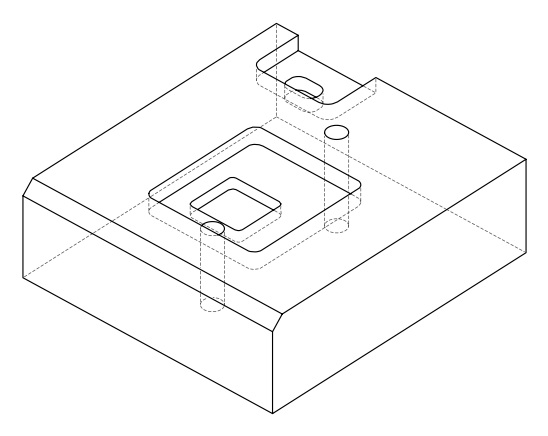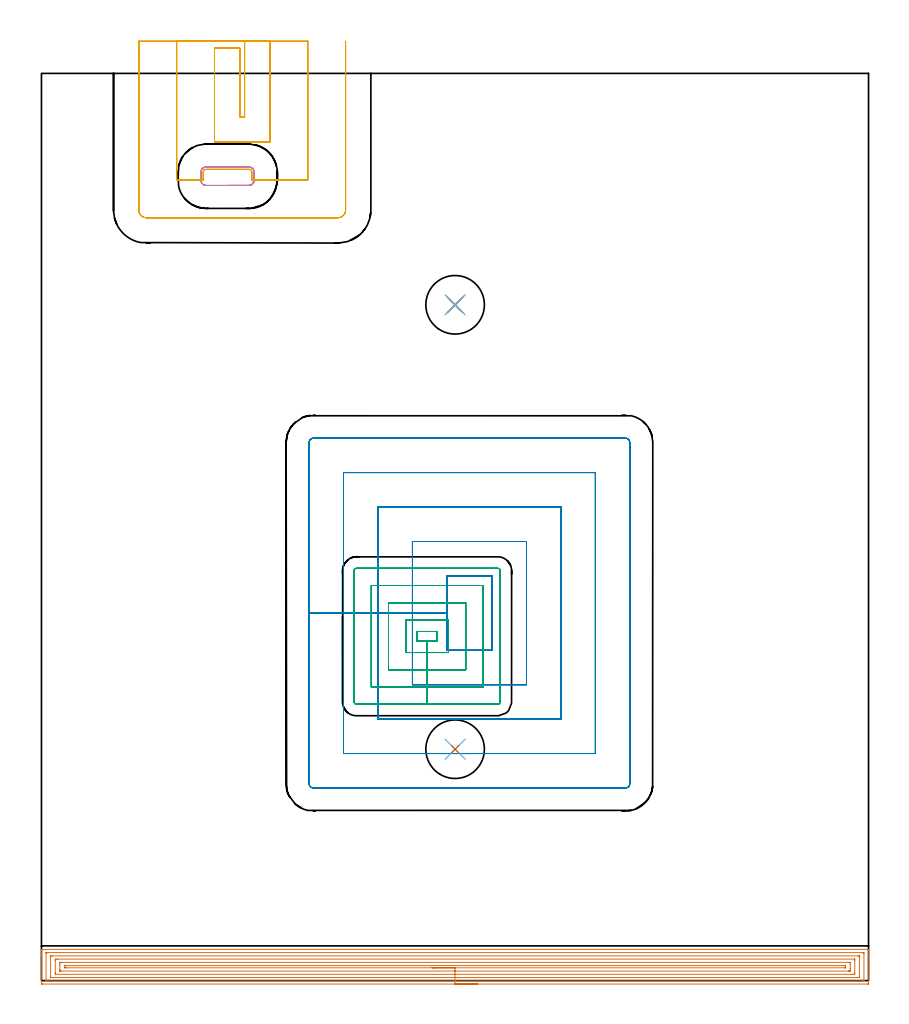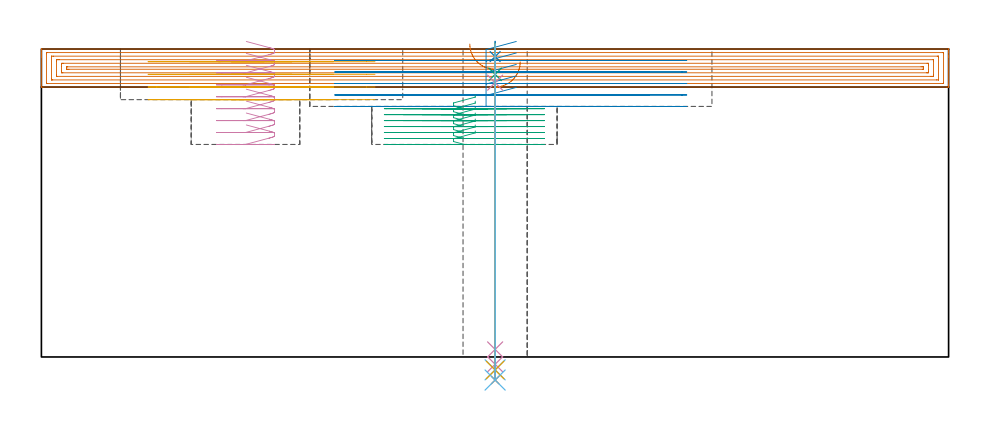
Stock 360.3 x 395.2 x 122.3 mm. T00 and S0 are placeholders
(PLAN: 12 operations, 11 tool changes, 57.4 min)
(1 AREA_MILL | FG_CHAMFER_SURFACE | UGT0205_001 | 17.53 min | 41074 mm3)
(2 MILL_RECTANGULAR_POCKET | POCKET_RECTANGULAR_STRAIGHT | UGT0201_136 | Follow Part, ap 5, ae 75% | 18.41 min | 625066 mm3)
(3 MILL_RECTANGULAR_POCKET_1 | POCKET_RECTANGULAR_STRAIGHT_1 | NXT0201_013 | Follow Part, ap 2.5, ae 75% | 10.05 min | 76412 mm3)
(4 MILL_RECTANGULAR_POCKET_2 | POCKET_RECTANGULAR_STRAIGHT_2 | UGT0201_136 | Follow Part, ap 5, ae 75% | 1.92 min | 40903 mm3)
(5 MILL_SLOT | SLOT_PARTIAL_RECTANGULAR | UGT0201_105 | Follow Part, ap 5.5, ae 75% | 6.88 min | 143053 mm3)
(6 DRILL_THROUGH_HOLE_FROM_SOLID_MATERIAL | STEP1HOLE | UGT0301_515 | 0.43 min | 11232 mm3)
(7 DRILL_TO_ENLARGE_THROUGH_HOLE | STEP1HOLE | UGT0301_386 | 0.45 min | 39499 mm3)
(8 SPOT_DRILL | STEP1HOLE_1 | NXT0321_9005460120000 | 0.05 min | 210 mm3)
(9 DRILL_BLIND_HOLE_INTO_CENTER | STEP1HOLE_1 | NXT0301_038 | 0.05 min | 251 mm3)
(10 GUN_DRILL_THROUGH_HOLE | STEP1HOLE_1 | UGT0307_002 | 0.56 min | 3147 mm3)
(11 SPADE_DRILL_TO_ENLARGE_THROUGH_HOLE | STEP1HOLE_1 | UGT0306_007 | 0.52 min | 22491 mm3)
(12 DRILL_TO_ENLARGE_THROUGH_HOLE_1 | STEP1HOLE_1 | UGT0301_386 | 0.54 min | 36335 mm3)
(TOOL UGT0205_001 | Chamfer Mill 20 x 3 x 45 deg. | D20 FL50 Z2)
(TOOL UGT0201_136 | Carbide End Mill 20.0 | D20 FL30 Z4)
(TOOL NXT0201_013 | ENDMILL 10mm | D10 FL30 Z4)
(TOOL UGT0201_105 | End Mill 22 mm | D22 FL25 Z2)
(TOOL UGT0301_515 | Carbide Drill 12.0 mm | D12 PA118 FL101 Z2)
(TOOL UGT0301_386 | Twist Drill 25.5 mm | D25.5 PA118 FL165 Z2)
(TOOL NXT0321_9005460120000 | NC Spot Drill, 142deg, 12mm, Carbide, Uncoated | D12 PA142 FL30 Z2)
(TOOL NXT0301_038 | Carbide Drill 6.7mm [860.1-0670-034A1-MM 2214] | D6.7 PA140 FL53 Z2)
(TOOL UGT0307_002 | Gun Drill 6 mm | D6 PA130 FL24 Z1)
(TOOL UGT0306_007 | Spade Drill 16.5mm | D16.5 PA132 FL10 Z2)
(OP 1 AREA_MILL)
G17 G21 G94 G90
T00 M6
G54
G17 G0 G90 X190.15 Y-1.5 S1061 M3
G43 Z132.3 H0
Z117.2
G94 G1 X190.112 Z116.328 F250.
X189.998 Z115.464
X189.809 Z114.612
X189.547 Z113.78
X189.213 Z112.974
X188.81 Z112.2
X188.341 Z111.464
X187.81 Z110.772
X187.221 Z110.129
X186.578 Z109.54
X185.886 Z109.009
X185.15 Z108.54
X184.376 Z108.137
X183.57 Z107.803
X182.738 Z107.541
X181.886 Z107.352
X181.022 Z107.238
X180.15 Z107.2
X0.616
X0.205 Y-1.496 Z107.202
X0.01 Y-1.492 Z107.206
X0. Y-1.293 Z107.404
Y10.468 Z119.162
Y11.017 Z119.713
Y11.352 Z120.048
Y11.9 Z120.596
Y12.235 Z120.93
Y12.905 Z121.604
Y13.235 Z121.935
X0.007 Y13.586 Z122.277
X0.009 Y13.597 Z122.288
X0.169 Y13.6 Z122.3
X360.131
X360.291 Y13.597 Z122.288
X360.293 Y13.586 Z122.277
X360.3 Y13.235 Z121.934
Y12.905 Z121.605
Y12.235 Z120.93
Y11.016 Z119.713
Y10.468 Z119.162
Y-0.744 Z107.953
X360.297 Y-1.019 Z107.679
X360.291 Y-1.492 Z107.206
X360.165 Y-1.495 Z107.203
X359.684 Y-1.5 Z107.2
X180.15
Y-0.086 Z108.614
X2.352 Y-0.085 Z108.615
X2.014 Y-0.079 Z108.621
X2.008 Y0.03 Z108.73
X2.001 Y0.262 Z108.962
Y11.748 Z120.448
X2.01 Y12.147 Z120.847
X2.016 Y12.18 Z120.88
X2.034 Y12.182 Z120.882
X2.086 Y12.185 Z120.885
X2.192 Y12.186 Z120.886
X2.402
X357.948 Y12.185 Z120.885
X358.286 Y12.179 Z120.879
X358.292 Y12.07 Z120.77
X358.299 Y11.838 Z120.538
Y0.352 Z109.052
X358.29 Y-0.047 Z108.653
X358.284 Y-0.08 Z108.62
X358.266 Y-0.082 Z108.618
X358.214 Y-0.085 Z108.615
X358.108 Y-0.086 Z108.614
X357.898
X180.15
Y1.329 Z110.029
X4.495
X4.189 Y1.33 Z110.03
X4.087 Y1.332 Z110.032
X4.014 Y1.335 Z110.035
X4.008 Y1.446 Z110.146
X4.003 Y1.632 Z110.332
X4. Y1.819 Z110.519
X4.001 Y10.654 Z119.354
X4.005 Y10.717 Z119.417
X4.01 Y10.761 Z119.461
X4.037 Y10.765 Z119.465
X4.189 Y10.768 Z119.468
X4.775 Y10.771 Z119.471
X355.804
X356.111 Y10.77 Z119.47
X356.213 Y10.768 Z119.468
X356.286 Y10.765 Z119.465
X356.292 Y10.654 Z119.354
X356.297 Y10.468 Z119.168
X356.3 Y10.282 Z118.982
X356.299 Y1.446 Z110.146
X356.295 Y1.383 Z110.083
X356.29 Y1.339 Z110.039
X356.263 Y1.335 Z110.035
X356.111 Y1.333 Z110.033
X355.524 Y1.329 Z110.029
X180.15
Y2.743 Z111.443
X6.119
X6.068 Y2.744 Z111.444
X6.032 Y2.746 Z111.446
X6.016 Y2.749 Z111.449
X6.01 Y2.761 Z111.461
X6.005 Y2.965 Z111.665
X6. Y3.375 Z112.075
Y8.701 Z117.401
X6.006 Y9.13 Z117.83
X6.01 Y9.338 Z118.038
X6.211 Y9.351 Z118.051
X6.868 Y9.356 Z118.056
X7.098 Y9.357 Z118.057
X354.181
X354.232 Y9.356 Z118.056
X354.268 Y9.354 Z118.054
X354.284 Y9.351 Z118.051
X354.29 Y9.339 Z118.039
X354.295 Y9.135 Z117.835
X354.3 Y8.725 Z117.425
Y3.399 Z112.099
X354.294 Y2.97 Z111.67
X354.29 Y2.761 Z111.461
X354.088 Y2.749 Z111.449
X353.432 Y2.744 Z111.444
X353.202 Y2.743 Z111.443
X180.15
Y4.157 Z112.857
X8.527
X8.273 Y4.16 Z112.86
X8.104 Y4.164 Z112.864
X8.009 Y4.169 Z112.869
X8.007 Y4.191 Z112.891
X8.004 Y4.283 Z112.983
X8. Y4.93 Z113.63
Y6.698 Z115.398
Y7.581 Z116.281
X8.003 Y7.817 Z116.517
X8.006 Y7.898 Z116.598
X8.009 Y7.932 Z116.632
X8.146 Y7.936 Z116.636
X8.4 Y7.942 Z116.642
X8.528 Y7.943 Z116.643
X8.655
X351.772
X352.027 Y7.94 Z116.64
X352.196 Y7.936 Z116.636
X352.291 Y7.931 Z116.631
X352.293 Y7.909 Z116.609
X352.296 Y7.817 Z116.517
X352.3 Y7.17 Z115.87
Y5.402 Z114.102
Y4.519 Z113.219
X352.297 Y4.283 Z112.983
X352.294 Y4.202 Z112.902
X352.291 Y4.168 Z112.868
X352.154 Y4.164 Z112.864
X351.9 Y4.158 Z112.858
X351.772 Y4.157 Z112.857
X351.645
X180.15
Y5.571 Z114.271
X10.925
X10.441 Y5.573 Z114.273
X10.027 Y5.577 Z114.277
X10.01 Y5.579 Z114.279
X10.004 Y5.599 Z114.299
X10.002 Y6.05 Z114.75
Y6.485 Z115.185
X10.007 Y6.514 Z115.214
X10.011 Y6.522 Z115.222
X10.019 Y6.525 Z115.225
X10.078 Y6.527 Z115.227
X10.199 Y6.529 Z115.229
X10.441
X349.375
X349.859 Y6.527 Z115.227
X350.273 Y6.523 Z115.223
X350.29 Y6.521 Z115.221
X350.296 Y6.501 Z115.201
X350.298 Y6.05 Z114.75
Y5.615 Z114.315
X350.293 Y5.586 Z114.286
X350.289 Y5.578 Z114.278
X350.281 Y5.576 Z114.276
X350.222 Y5.573 Z114.273
X350.101 Y5.572 Z114.272
X349.859 Y5.571 Z114.271
X180.15
X179.278 Z114.309
X178.413 Z114.423
X177.562 Z114.612
X176.73 Z114.874
X175.924 Z115.208
X175.15 Z115.611
X174.414 Z116.08
X173.722 Z116.611
X173.079 Z117.2
X172.49 Z117.843
X171.958 Z118.535
X171.49 Z119.271
X171.087 Z120.045
X170.753 Z120.851
X170.491 Z121.683
X170.302 Z122.535
X170.188 Z123.4
X170.15 Z124.271
G0 Z132.3
M5
M2
(OP 2 MILL_RECTANGULAR_POCKET)
G17 G21 G94 G90
T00 M6
G54
G17 G0 G90 X188.614 Y176.3 S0 M3
G43 Z132.3 H0
Z125.3
G94 G1 X176.6 Z122.081 F250.
Y160.1 Z117.74
Y143.9 F500.
X196.3
Y176.3
X176.6
Y160.1
X161.6
Y128.9
X211.3
Y191.3
X161.6
Y160.1
X146.6
Y113.9
X226.3
Y206.3
X146.6
Y160.1
X131.6
Y98.9
X241.3
Y221.3
X131.6
Y160.1
X116.6
Y85.8
G3 X118.5 Y83.9 R1.9
G1 X254.4
G3 X256.3 Y85.8 R1.9
G1 Y234.4
G3 X254.4 Y236.3 R1.9
G1 X118.5
G3 X116.6 Y234.4 R1.9
G1 Y160.1
Y159.1
G0 X188.614 Y176.3 Z120.74
G1 X176.6 Z117.521 F250.
Y160.1 Z113.18
Y143.9 F500.
X196.3
Y176.3
X176.6
Y160.1
X161.6
Y128.9
X211.3
Y191.3
X161.6
Y160.1
X146.6
Y113.9
X226.3
Y206.3
X146.6
Y160.1
X131.6
Y98.9
X241.3
Y221.3
X131.6
Y160.1
X116.6
Y85.8
G3 X118.5 Y83.9 R1.9
G1 X254.4
G3 X256.3 Y85.8 R1.9
G1 Y234.4
G3 X254.4 Y236.3 R1.9
G1 X118.5
G3 X116.6 Y234.4 R1.9
G1 Y160.1
Y159.1
G0 X188.614 Y176.3 Z116.18
G1 X176.6 Z112.961 F250.
Y160.1 Z108.62
Y143.9 F500.
X196.3
Y176.3
X176.6
Y160.1
X161.6
Y128.9
X211.3
Y191.3
X161.6
Y160.1
X146.6
Y113.9
X226.3
Y206.3
X146.6
Y160.1
X131.6
Y98.9
X241.3
Y221.3
X131.6
Y160.1
X116.6
Y85.8
G3 X118.5 Y83.9 R1.9
G1 X254.4
G3 X256.3 Y85.8 R1.9
G1 Y234.4
G3 X254.4 Y236.3 R1.9
G1 X118.5
G3 X116.6 Y234.4 R1.9
G1 Y160.1
Y159.1
G0 X188.614 Y176.3 Z111.62
G1 X176.6 Z108.401 F250.
Y160.1 Z104.06
Y143.9 F500.
X196.3
Y176.3
X176.6
Y160.1
X161.6
Y128.9
X211.3
Y191.3
X161.6
Y160.1
X146.6
Y113.9
X226.3
Y206.3
X146.6
Y160.1
X131.6
Y98.9
X241.3
Y221.3
X131.6
Y160.1
X116.6
Y85.8
G3 X118.5 Y83.9 R1.9
G1 X254.4
G3 X256.3 Y85.8 R1.9
G1 Y234.4
G3 X254.4 Y236.3 R1.9
G1 X118.5
G3 X116.6 Y234.4 R1.9
G1 Y160.1
Y159.1
G0 X188.614 Y176.3 Z107.06
G1 X176.6 Z103.841 F250.
Y160.1 Z99.5
Y143.9 F500.
X196.3
Y176.3
X176.6
Y160.1
X161.6
Y128.9
X211.3
Y191.3
X161.6
Y160.1
X146.6
Y113.9
X226.3
Y206.3
X146.6
Y160.1
X131.6
Y98.9
X241.3
Y221.3
X131.6
Y160.1
X116.6
Y85.8
G3 X118.5 Y83.9 R1.9
G1 X254.4
G3 X256.3 Y85.8 R1.9
G1 Y234.4
G3 X254.4 Y236.3 R1.9
G1 X118.5
G3 X116.6 Y234.4 R1.9
G1 Y160.1
Y159.1
G0 Z132.3
M5
M2
(OP 3 MILL_RECTANGULAR_POCKET_1)
G17 G21 G94 G90
T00 M6
G54
G17 G0 G90 X172.3 Y149.164 S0 M3
G43 Z132.3 H0
Z103.981
G94 G1 Y152.1 Z103.194 F250.
X163.7 Z100.89
Y147.9 Z99.765
X168. Z98.612
X172.3 F500.
Y152.1
X163.7
Y147.9
X168.
Y142.9
X177.3
Y157.1
X158.7
Y142.9
X168.
Y135.4
X184.8
Y164.6
X151.2
Y135.4
X168.
Y127.9
X192.3
Y172.1
X143.7
Y127.9
X168.
Y120.4
X198.8
G3 X199.8 Y121.4 R1.
G1 Y178.6
G3 X198.8 Y179.6 R1.
G1 X137.2
G3 X136.2 Y178.6 R1.
G1 Y121.4
G3 X137.2 Y120.4 R1.
G1 X168.
X169.
G0 X172.3 Y149.164 Z101.612
G1 Y152.1 Z100.826 F250.
X163.7 Z98.521
Y147.9 Z97.396
X168. Z96.244
X172.3 F500.
Y152.1
X163.7
Y147.9
X168.
Y142.9
X177.3
Y157.1
X158.7
Y142.9
X168.
Y135.4
X184.8
Y164.6
X151.2
Y135.4
X168.
Y127.9
X192.3
Y172.1
X143.7
Y127.9
X168.
Y120.4
X198.8
G3 X199.8 Y121.4 R1.
G1 Y178.6
G3 X198.8 Y179.6 R1.
G1 X137.2
G3 X136.2 Y178.6 R1.
G1 Y121.4
G3 X137.2 Y120.4 R1.
G1 X168.
X169.
G0 X172.3 Y149.164 Z99.244
G1 Y152.1 Z98.457 F250.
X163.7 Z96.153
Y147.9 Z95.027
X168. Z93.875
X172.3 F500.
Y152.1
X163.7
Y147.9
X168.
Y142.9
X177.3
Y157.1
X158.7
Y142.9
X168.
Y135.4
X184.8
Y164.6
X151.2
Y135.4
X168.
Y127.9
X192.3
Y172.1
X143.7
Y127.9
X168.
Y120.4
X198.8
G3 X199.8 Y121.4 R1.
G1 Y178.6
G3 X198.8 Y179.6 R1.
G1 X137.2
G3 X136.2 Y178.6 R1.
G1 Y121.4
G3 X137.2 Y120.4 R1.
G1 X168.
X169.
G0 X172.3 Y149.164 Z96.875
G1 Y152.1 Z96.088 F250.
X163.7 Z93.784
Y147.9 Z92.658
X168. Z91.506
X172.3 F500.
Y152.1
X163.7
Y147.9
X168.
Y142.9
X177.3
Y157.1
X158.7
Y142.9
X168.
Y135.4
X184.8
Y164.6
X151.2
Y135.4
X168.
Y127.9
X192.3
Y172.1
X143.7
Y127.9
X168.
Y120.4
X198.8
G3 X199.8 Y121.4 R1.
G1 Y178.6
G3 X198.8 Y179.6 R1.
G1 X137.2
G3 X136.2 Y178.6 R1.
G1 Y121.4
G3 X137.2 Y120.4 R1.
G1 X168.
X169.
G0 X172.3 Y149.164 Z94.506
G1 Y152.1 Z93.719 F250.
X163.7 Z91.415
Y147.9 Z90.29
X168. Z89.137
X172.3 F500.
Y152.1
X163.7
Y147.9
X168.
Y142.9
X177.3
Y157.1
X158.7
Y142.9
X168.
Y135.4
X184.8
Y164.6
X151.2
Y135.4
X168.
Y127.9
X192.3
Y172.1
X143.7
Y127.9
X168.
Y120.4
X198.8
G3 X199.8 Y121.4 R1.
G1 Y178.6
G3 X198.8 Y179.6 R1.
G1 X137.2
G3 X136.2 Y178.6 R1.
G1 Y121.4
G3 X137.2 Y120.4 R1.
G1 X168.
X169.
G0 X172.3 Y149.164 Z92.137
G1 Y152.1 Z91.351 F250.
X163.7 Z89.046
Y147.9 Z87.921
X168. Z86.769
X172.3 F500.
Y152.1
X163.7
Y147.9
X168.
Y142.9
X177.3
Y157.1
X158.7
Y142.9
X168.
Y135.4
X184.8
Y164.6
X151.2
Y135.4
X168.
Y127.9
X192.3
Y172.1
X143.7
Y127.9
X168.
Y120.4
X198.8
G3 X199.8 Y121.4 R1.
G1 Y178.6
G3 X198.8 Y179.6 R1.
G1 X137.2
G3 X136.2 Y178.6 R1.
G1 Y121.4
G3 X137.2 Y120.4 R1.
G1 X168.
X169.
G0 X172.3 Y149.164 Z89.769
G1 Y152.1 Z88.982 F250.
X163.7 Z86.678
Y147.9 Z85.552
X168. Z84.4
X172.3 F500.
Y152.1
X163.7
Y147.9
X168.
Y142.9
X177.3
Y157.1
X158.7
Y142.9
X168.
Y135.4
X184.8
Y164.6
X151.2
Y135.4
X168.
Y127.9
X192.3
Y172.1
X143.7
Y127.9
X168.
Y120.4
X198.8
G3 X199.8 Y121.4 R1.
G1 Y178.6
G3 X198.8 Y179.6 R1.
G1 X137.2
G3 X136.2 Y178.6 R1.
G1 Y121.4
G3 X137.2 Y120.4 R1.
G1 X168.
X169.
G0 Z132.3
M5
M2
(OP 4 MILL_RECTANGULAR_POCKET_2)
G17 G21 G94 G90
T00 M6
G54
G17 G0 G90 X81.392 Y346.4 S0 M3
G43 Z132.3 H0
Z125.3
G94 G1 X90.548 Z122.846 F250.
X90.939 Y346.462 Z122.74
X91.312 Y346.592 Z122.634
X91.656 Y346.787 Z122.529
X91.959 Y347.041 Z122.423
X92.213 Y347.344 Z122.317
X92.408 Y347.688 Z122.211
X92.538 Y348.061 Z122.105
X92.6 Y348.452 Z121.999
Y352.348 Z120.955
X92.538 Y352.739 Z120.849
X92.408 Y353.112 Z120.743
X92.213 Y353.456 Z120.637
X91.959 Y353.759 Z120.531
X91.656 Y354.013 Z120.425
X91.312 Y354.208 Z120.319
X90.939 Y354.338 Z120.213
X90.548 Y354.4 Z120.108
X90.4 Z120.068
X81.05 Z117.562
X71.7 F500.
G3 X69.5 Y352.2 R2.2
G1 Y348.6
G3 X71.7 Y346.4 R2.2
G1 X90.4
G3 X92.6 Y348.6 R2.2
G1 Y352.2
G3 X90.4 Y354.4 R2.2
G1 X81.05
X80.05
G0 X81.392 Y346.4 Z120.562
G1 X90.548 Z118.109 F250.
X90.939 Y346.462 Z118.003
X91.312 Y346.592 Z117.897
X91.656 Y346.787 Z117.791
X91.959 Y347.041 Z117.685
X92.213 Y347.344 Z117.579
X92.408 Y347.688 Z117.473
X92.538 Y348.061 Z117.367
X92.6 Y348.452 Z117.262
Y352.348 Z116.217
X92.538 Y352.739 Z116.111
X92.408 Y353.112 Z116.006
X92.213 Y353.456 Z115.9
X91.959 Y353.759 Z115.794
X91.656 Y354.013 Z115.688
X91.312 Y354.208 Z115.582
X90.939 Y354.338 Z115.476
X90.548 Y354.4 Z115.37
X90.4 Z115.33
X81.05 Z112.825
X71.7 F500.
G3 X69.5 Y352.2 R2.2
G1 Y348.6
G3 X71.7 Y346.4 R2.2
G1 X90.4
G3 X92.6 Y348.6 R2.2
G1 Y352.2
G3 X90.4 Y354.4 R2.2
G1 X81.05
X80.05
G0 X81.392 Y346.4 Z115.825
G1 X90.548 Z113.371 F250.
X90.939 Y346.462 Z113.265
X91.312 Y346.592 Z113.16
X91.656 Y346.787 Z113.054
X91.959 Y347.041 Z112.948
X92.213 Y347.344 Z112.842
X92.408 Y347.688 Z112.736
X92.538 Y348.061 Z112.63
X92.6 Y348.452 Z112.524
Y352.348 Z111.48
X92.538 Y352.739 Z111.374
X92.408 Y353.112 Z111.268
X92.213 Y353.456 Z111.162
X91.959 Y353.759 Z111.056
X91.656 Y354.013 Z110.95
X91.312 Y354.208 Z110.844
X90.939 Y354.338 Z110.738
X90.548 Y354.4 Z110.633
X90.4 Z110.593
X81.05 Z108.087
X71.7 F500.
G3 X69.5 Y352.2 R2.2
G1 Y348.6
G3 X71.7 Y346.4 R2.2
G1 X90.4
G3 X92.6 Y348.6 R2.2
G1 Y352.2
G3 X90.4 Y354.4 R2.2
G1 X81.05
X80.05
G0 X81.392 Y346.4 Z111.087
G1 X90.548 Z108.634 F250.
X90.939 Y346.462 Z108.528
X91.312 Y346.592 Z108.422
X91.656 Y346.787 Z108.316
X91.959 Y347.041 Z108.21
X92.213 Y347.344 Z108.104
X92.408 Y347.688 Z107.998
X92.538 Y348.061 Z107.892
X92.6 Y348.452 Z107.787
Y352.348 Z106.742
X92.538 Y352.739 Z106.636
X92.408 Y353.112 Z106.531
X92.213 Y353.456 Z106.425
X91.959 Y353.759 Z106.319
X91.656 Y354.013 Z106.213
X91.312 Y354.208 Z106.107
X90.939 Y354.338 Z106.001
X90.548 Y354.4 Z105.895
X90.4 Z105.855
X81.05 Z103.35
X71.7 F500.
G3 X69.5 Y352.2 R2.2
G1 Y348.6
G3 X71.7 Y346.4 R2.2
G1 X90.4
G3 X92.6 Y348.6 R2.2
G1 Y352.2
G3 X90.4 Y354.4 R2.2
G1 X81.05
X80.05
G0 X81.392 Y346.4 Z106.35
G1 X90.548 Z103.896 F250.
X90.939 Y346.462 Z103.79
X91.312 Y346.592 Z103.685
X91.656 Y346.787 Z103.579
X91.959 Y347.041 Z103.473
X92.213 Y347.344 Z103.367
X92.408 Y347.688 Z103.261
X92.538 Y348.061 Z103.155
X92.6 Y348.452 Z103.049
Y352.348 Z102.005
X92.538 Y352.739 Z101.899
X92.408 Y353.112 Z101.793
X92.213 Y353.456 Z101.687
X91.959 Y353.759 Z101.581
X91.656 Y354.013 Z101.475
X91.312 Y354.208 Z101.369
X90.939 Y354.338 Z101.263
X90.548 Y354.4 Z101.158
X90.4 Z101.118
X81.05 Z98.612
X71.7 F500.
G3 X69.5 Y352.2 R2.2
G1 Y348.6
G3 X71.7 Y346.4 R2.2
G1 X90.4
G3 X92.6 Y348.6 R2.2
G1 Y352.2
G3 X90.4 Y354.4 R2.2
G1 X81.05
X80.05
G0 X81.392 Y346.4 Z101.612
G1 X90.548 Z99.159 F250.
X90.939 Y346.462 Z99.053
X91.312 Y346.592 Z98.947
X91.656 Y346.787 Z98.841
X91.959 Y347.041 Z98.735
X92.213 Y347.344 Z98.629
X92.408 Y347.688 Z98.523
X92.538 Y348.061 Z98.417
X92.6 Y348.452 Z98.312
Y352.348 Z97.267
X92.538 Y352.739 Z97.161
X92.408 Y353.112 Z97.056
X92.213 Y353.456 Z96.95
X91.959 Y353.759 Z96.844
X91.656 Y354.013 Z96.738
X91.312 Y354.208 Z96.632
X90.939 Y354.338 Z96.526
X90.548 Y354.4 Z96.42
X90.4 Z96.38
X81.05 Z93.875
X71.7 F500.
G3 X69.5 Y352.2 R2.2
G1 Y348.6
G3 X71.7 Y346.4 R2.2
G1 X90.4
G3 X92.6 Y348.6 R2.2
G1 Y352.2
G3 X90.4 Y354.4 R2.2
G1 X81.05
X80.05
G0 X81.392 Y346.4 Z96.875
G1 X90.548 Z94.421 F250.
X90.939 Y346.462 Z94.315
X91.312 Y346.592 Z94.21
X91.656 Y346.787 Z94.104
X91.959 Y347.041 Z93.998
X92.213 Y347.344 Z93.892
X92.408 Y347.688 Z93.786
X92.538 Y348.061 Z93.68
X92.6 Y348.452 Z93.574
Y352.348 Z92.53
X92.538 Y352.739 Z92.424
X92.408 Y353.112 Z92.318
X92.213 Y353.456 Z92.212
X91.959 Y353.759 Z92.106
X91.656 Y354.013 Z92.
X91.312 Y354.208 Z91.894
X90.939 Y354.338 Z91.788
X90.548 Y354.4 Z91.683
X90.4 Z91.643
X81.05 Z89.137
X71.7 F500.
G3 X69.5 Y352.2 R2.2
G1 Y348.6
G3 X71.7 Y346.4 R2.2
G1 X90.4
G3 X92.6 Y348.6 R2.2
G1 Y352.2
G3 X90.4 Y354.4 R2.2
G1 X81.05
X80.05
G0 X81.392 Y346.4 Z92.137
G1 X90.548 Z89.684 F250.
X90.939 Y346.462 Z89.578
X91.312 Y346.592 Z89.472
X91.656 Y346.787 Z89.366
X91.959 Y347.041 Z89.26
X92.213 Y347.344 Z89.154
X92.408 Y347.688 Z89.048
X92.538 Y348.061 Z88.942
X92.6 Y348.452 Z88.837
Y352.348 Z87.792
X92.538 Y352.739 Z87.687
X92.408 Y353.112 Z87.581
X92.213 Y353.456 Z87.475
X91.959 Y353.759 Z87.369
X91.656 Y354.013 Z87.263
X91.312 Y354.208 Z87.157
X90.939 Y354.338 Z87.051
X90.548 Y354.4 Z86.945
X90.4 Z86.905
X81.05 Z84.4
X71.7 F500.
G3 X69.5 Y352.2 R2.2
G1 Y348.6
G3 X71.7 Y346.4 R2.2
G1 X90.4
G3 X92.6 Y348.6 R2.2
G1 Y352.2
G3 X90.4 Y354.4 R2.2
G1 X81.05
X80.05
G0 Z132.3
M5
M2
(OP 5 MILL_SLOT)
G17 G21 G94 G90
T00 M6
G54
G17 G0 G90 X88.5 Y409.2 S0 M3
G43 Z132.3 H0
Z117.275
G94 G1 Y406.2 F250.
Y376.3 F500.
X86.4
Y406.2
X75.4
Y365.3
X99.5
Y406.2
Y409.2 F250.
X58.9
Y406.2
Y348.8 F500.
X70.489
X70.5 Y349.328
Y351.092
X70.491 Y351.876
Y352.151
X70.574 Y352.61
X70.705 Y352.867
X70.734 Y352.916
X70.879 Y353.061
X70.995 Y353.175
X71.164 Y353.262
X71.337 Y353.345
X71.766 Y353.41
X89.294 Y353.4
X90.387 Y353.407
X90.82 Y353.327
G2 X91.358 Y352.928 R1.469
G1 X91.544 Y352.581
X91.609 Y352.159
X91.6 Y349.328
X91.611 Y348.8
X116.
Y406.2
Y409.2 F250.
X42.4
Y406.2
Y335.7 F500.
G3 X45.8 Y332.3 R3.4
G1 X129.1
G3 X132.5 Y335.7 R3.4
G1 Y406.2
Y409.2 F250.
G0 X88.5 Z112.25
G1 Y406.2
Y376.3 F500.
X86.4
Y406.2
X75.4
Y365.3
X99.5
Y406.2
Y409.2 F250.
X58.9
Y406.2
Y348.8 F500.
X70.489
X70.5 Y349.328
Y351.092
X70.491 Y351.876
Y352.151
X70.574 Y352.61
X70.705 Y352.867
X70.733 Y352.915
X70.925 Y353.106
X70.995 Y353.175
X71.164 Y353.262
X71.337 Y353.345
X71.766 Y353.41
X89.294 Y353.4
X90.387 Y353.407
X90.82 Y353.327
G2 X91.358 Y352.928 R1.469
G1 X91.544 Y352.581
X91.609 Y352.159
X91.6 Y349.328
X91.611 Y348.8
X116.
Y406.2
Y409.2 F250.
X42.4
Y406.2
Y335.7 F500.
G3 X45.8 Y332.3 R3.4
G1 X129.1
G3 X132.5 Y335.7 R3.4
G1 Y406.2
Y409.2 F250.
G0 X88.5 Z107.225
G1 Y406.2
Y376.3 F500.
X86.4
Y406.2
X75.4
Y365.3
X99.5
Y406.2
Y409.2 F250.
X58.9
Y406.2
Y348.8 F500.
X70.489
X70.5 Y349.328
Y351.092
X70.491 Y351.876
Y352.151
X70.574 Y352.61
X70.705 Y352.867
X70.733 Y352.915
X70.925 Y353.106
X70.995 Y353.175
X71.164 Y353.262
X71.337 Y353.345
X71.766 Y353.41
X89.294 Y353.4
X90.387 Y353.407
X90.82 Y353.327
G2 X91.36 Y352.926 R1.469
G1 X91.544 Y352.581
X91.609 Y352.159
X91.6 Y349.328
X91.611 Y348.8
X116.
Y406.2
Y409.2 F250.
X42.4
Y406.2
Y335.7 F500.
G3 X45.8 Y332.3 R3.4
G1 X129.1
G3 X132.5 Y335.7 R3.4
G1 Y406.2
Y409.2 F250.
G0 X88.5 Z102.2
G1 Y406.2
Y376.3 F500.
X86.4
Y406.2
X75.4
Y365.3
X99.5
Y406.2
Y409.2 F250.
X58.9
Y406.2
Y348.8 F500.
X70.489
X70.498 Y351.221
X70.491 Y351.94
Y352.151
X70.574 Y352.61
X70.704 Y352.865
X70.734 Y352.917
X70.879 Y353.061
X70.995 Y353.175
X71.164 Y353.262
X71.337 Y353.345
X71.766 Y353.41
X89.294 Y353.4
X90.387 Y353.407
X90.819 Y353.327
G2 X91.36 Y352.927 R1.467
G1 X91.544 Y352.58
X91.609 Y352.159
X91.6 Y349.328
X91.611 Y348.8
X116.
Y406.2
Y409.2 F250.
X42.4
Y406.2
Y335.7 F500.
G3 X45.8 Y332.3 R3.4
G1 X129.1
G3 X132.5 Y335.7 R3.4
G1 Y406.2
Y409.2 F250.
G0 Z132.3
M5
M2
(OP 6 DRILL_THROUGH_HOLE_FROM_SOLID_MATERIAL)
G17 G21 G94 G90
T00 M6
G54
G17 G0 G90 X180.2 Y100.8 S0 M3
G43 Z132.3 H0
G94 G81 G98 Z-5.105 F250. R101.5
G80
M5
M2
(OP 7 DRILL_TO_ENLARGE_THROUGH_HOLE)
G17 G21 G94 G90
T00 M6
G54
G17 G0 G90 X180.2 Y100.8 S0 M3
G43 Z132.3 H0
G94 G73 G98 Z-9.161 F250. Q21.732 R101.5
G80
M5
M2
(OP 8 SPOT_DRILL)
G17 G21 G94 G90
T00 M6
G54
G17 G0 G90 X180.2 Y294.4 S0 M3
G43 Z132.3 H0
G94 G81 G98 Z119.3 F250. R125.3
G80
M5
M2
(OP 9 DRILL_BLIND_HOLE_INTO_CENTER)
G17 G21 G94 G90
T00 M6
G54
G17 G0 G90 X180.2 Y294.4 S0 M3
G43 Z132.3 H1
G94 G81 G98 Z112.25 F250. R124.3
G80
M5
M2
(OP 10 GUN_DRILL_THROUGH_HOLE)
G17 G21 G94 G90
T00 M6
G54
G17 G0 G90 X180.2 Y294.4 M8
G43 Z132.3 H0
Z119.462
S716 M3
G94 G1 Z108.943 F125. M26
G4 X.084
Z3. F250.
G4 X.084
Z-2.899 F125.
G4 X.084
M5
M9
G0 Z119.462
Z132.3
M2
(OP 11 SPADE_DRILL_TO_ENLARGE_THROUGH_HOLE)
G17 G21 G94 G90
T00 M6
G54
G17 G0 G90 X180.2 Y294.4 S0 M3
G43 Z132.3 H0
G94 G73 G98 Z-5.173 F250. Q15.934 R124.3
G80
M5
M2
(OP 12 DRILL_TO_ENLARGE_THROUGH_HOLE_1)
G17 G21 G94 G90
T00 M6
G54
G17 G0 G90 X180.2 Y294.4 S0 M3
G43 Z132.3 H0
G94 G73 G98 Z-9.161 F250. Q21.91 R124.3
G80
M5
M2
